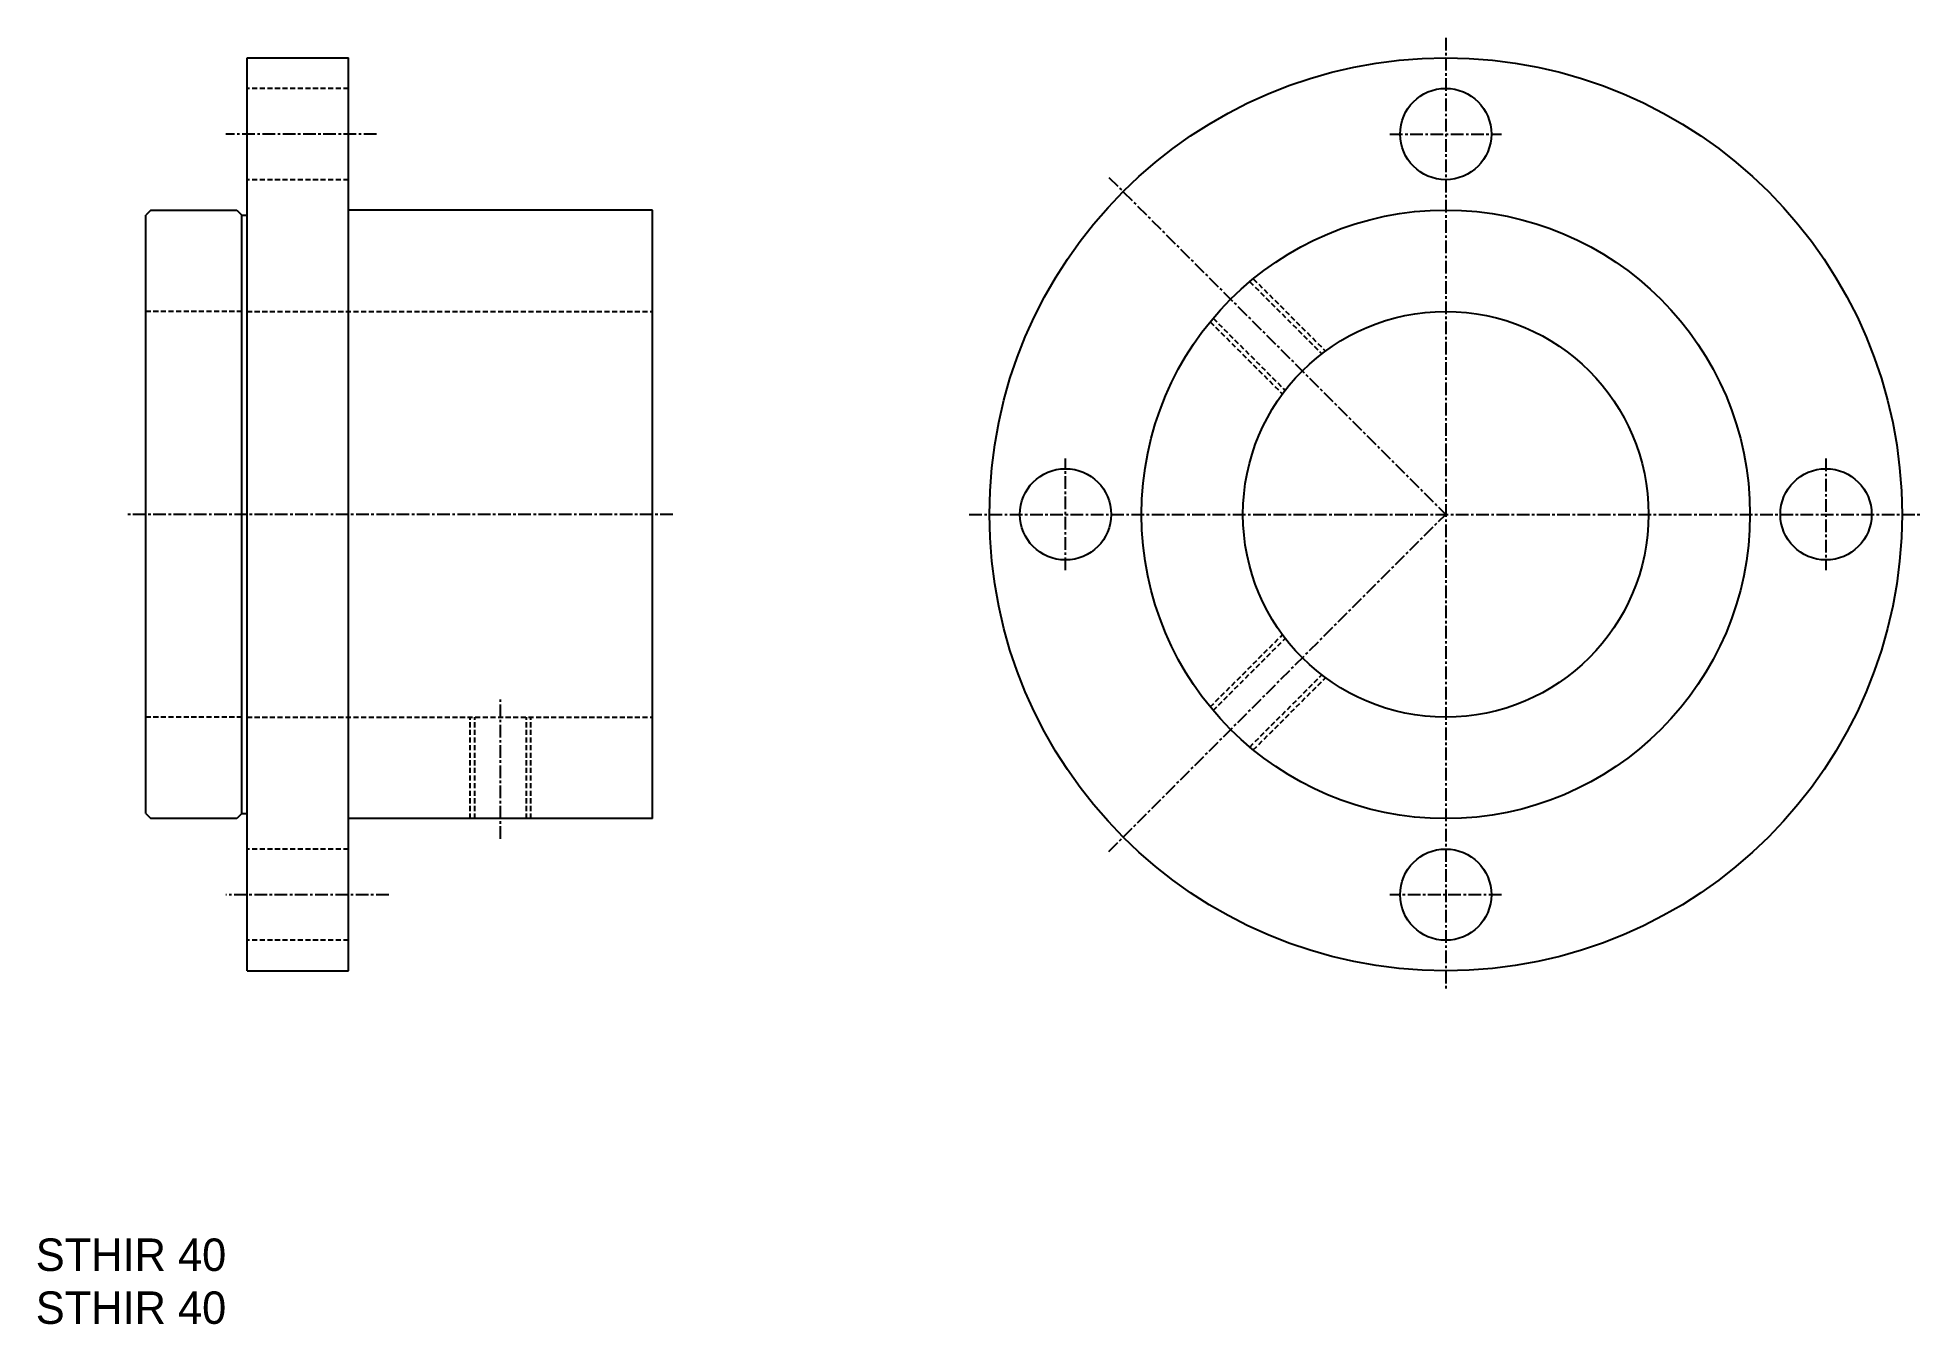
# Model space of a CAD drawing. Extents: x 741 to 926, y -641 to -514.
import ezdxf

# ---------------------------------------------------------------- set-up
doc = ezdxf.new("R2010")
doc.units = 0
doc.linetypes.add('CENTER', pattern=[2, 1.25, -0.25, 0.25, -0.25])
doc.linetypes.add('DASHED', pattern=[0.75, 0.5, -0.25])
doc.layers.get('0').update_dxf_attribs({"linetype": 'CONTINUOUS'})
doc.layers.add('CENTER', color=1, linetype='CENTER')

msp = doc.modelspace()

# ---------------------------------------------------------------- linework, layer by layer
at = {"color": 7, "linetype": 'CONTINUOUS'}
for p, q in [((761.23, -605.74), (761.23, -515.74)), ((761.23, -515.74), (771.23, -515.74)), ((771.23, -605.74), (771.23, -515.74)), ((751.73, -530.74), (751.23, -531.24)), ((751.23, -590.24), (751.23, -531.24)), ((751.73, -530.74), (760.23, -530.74)), ((760.23, -530.74), (760.73, -531.24)), ((760.73, -590.24), (760.73, -531.24)), ((760.73, -531.24), (761.23, -531.24)), ((801.23, -530.74), (771.23, -530.74)), ((801.23, -590.74), (801.23, -530.74)), ((751.23, -590.24), (751.73, -590.74)), ((760.23, -590.74), (751.73, -590.74)), ((760.73, -590.24), (760.23, -590.74)), ((760.73, -590.24), (761.23, -590.24)), ((801.23, -590.74), (771.23, -590.74)), ((761.23, -605.74), (771.23, -605.74))]:
    msp.add_line(p, q, dxfattribs=at)
at = {"color": 3, "linetype": 'DASHED'}
for p, q in [((771.23, -518.74), (761.23, -518.74)), ((771.23, -527.74), (761.23, -527.74)), ((860.12, -537.8), (867.23, -544.91)), ((860.47, -537.51), (867.59, -544.64)), ((760.73, -540.74), (751.23, -540.74)), ((761.23, -540.74), (801.23, -540.74)), ((856.22, -541.76), (863.35, -548.88)), ((856.51, -541.41), (863.62, -548.52)), ((856.22, -579.73), (863.35, -572.6)), ((856.51, -580.08), (863.62, -572.97)), ((860.12, -583.68), (867.23, -576.57)), ((860.47, -583.97), (867.59, -576.85)), ((760.73, -580.74), (751.23, -580.74)), ((761.23, -580.74), (801.23, -580.74)), ((783.23, -590.74), (783.23, -580.74)), ((783.68, -590.74), (783.68, -580.74)), ((788.78, -590.74), (788.78, -580.74)), ((789.23, -590.74), (789.23, -580.74)), ((771.23, -593.74), (761.23, -593.74)), ((771.23, -602.74), (761.23, -602.74))]:
    msp.add_line(p, q, dxfattribs=at)
at = {"color": 7, "linetype": 'CONTINUOUS'}
for centre, radius in [((879.45, -560.74), 45), ((879.45, -523.24), 4.5), ((879.45, -560.74), 30), ((879.45, -560.74), 20), ((841.95, -560.74), 4.5), ((916.95, -560.74), 4.5), ((879.45, -598.24), 4.5)]:
    msp.add_circle(centre, radius, dxfattribs=at)
at = {"layer": 'CENTER', "color": 1, "linetype": 'CENTER'}
for p, q in [((879.45, -513.74), (879.45, -607.74)), ((774, -523.24), (759.14, -523.24)), ((873.95, -523.24), (884.95, -523.24)), ((846.22, -527.51), (879.45, -560.74)), ((841.95, -566.24), (841.95, -555.24)), ((916.95, -555.24), (916.95, -566.24)), ((803.23, -560.74), (749.23, -560.74)), ((832.45, -560.74), (926.45, -560.74)), ((846.22, -593.98), (879.45, -560.74)), ((786.23, -592.74), (786.23, -578.74)), ((775.2, -598.24), (759.14, -598.24)), ((884.95, -598.24), (873.95, -598.24))]:
    msp.add_line(p, q, dxfattribs=at)

# ---------------------------------------------------------------- texts
at = {"color": 7, "linetype": 'CONTINUOUS'}
for p in [(740.39, -635.34), (740.39, -640.56)]:
    msp.add_text('STHIR 40', height=3.2, dxfattribs=at).set_placement(p)

doc.saveas('drawing.dxf')
